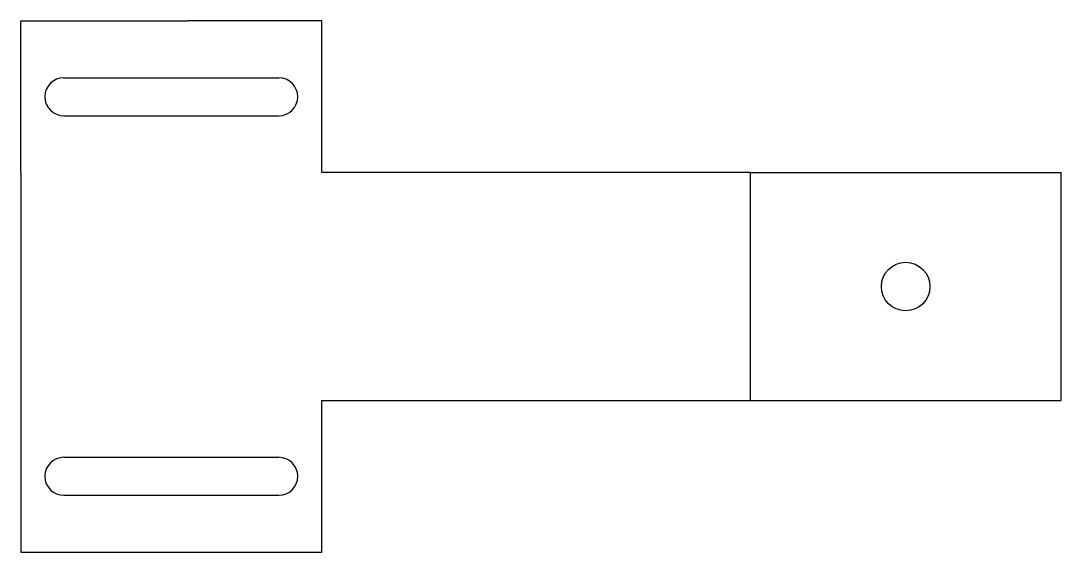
# Model space of a CAD drawing. Header units: millimetres. Extents: x 159 to 297, y 2895 to 2965.
import ezdxf

# ---------------------------------------------------------------- set-up
doc = ezdxf.new("R2010")
doc.units = ezdxf.units.MM

msp = doc.modelspace()

# ---------------------------------------------------------------- linework, layer by layer
for p, q in [((159.41, 2944.51), (159.41, 2964.51)), ((159.41, 2964.51), (181.41, 2964.51)), ((199.09, 2964.51), (181.41, 2964.51)), ((199.09, 2944.51), (199.09, 2964.51)), ((165.08, 2957.01), (193.42, 2957.01)), ((165.08, 2952.01), (193.42, 2952.01)), ((159.41, 2944.51), (159.41, 2914.51)), ((255.53, 2944.51), (199.09, 2944.51)), ((255.53, 2944.51), (296.53, 2944.51)), ((296.53, 2914.51), (296.53, 2944.51)), ((159.41, 2914.51), (159.41, 2894.51)), ((199.09, 2914.51), (255.53, 2914.51)), ((199.09, 2894.51), (199.09, 2914.51)), ((255.53, 2914.51), (296.53, 2914.51)), ((165.08, 2907.01), (193.42, 2907.01)), ((165.08, 2902.01), (193.42, 2902.01)), ((159.41, 2894.51), (181.41, 2894.51)), ((181.41, 2894.51), (199.09, 2894.51))]:
    msp.add_line(p, q)
at = {"color": 85, "true_color": 0x58ba48}
msp.add_line((255.53, 2944.51), (255.53, 2914.51), dxfattribs=at)
msp.add_circle((276.03, 2929.51), 3.2)
for centre, start, end in [((165.08, 2954.51), 90, 270), ((193.42, 2954.51), 270, 90), ((165.08, 2904.51), 90, 270), ((193.42, 2904.51), 270, 90)]:
    msp.add_arc(centre, 2.5, start, end)

doc.saveas('drawing.dxf')
